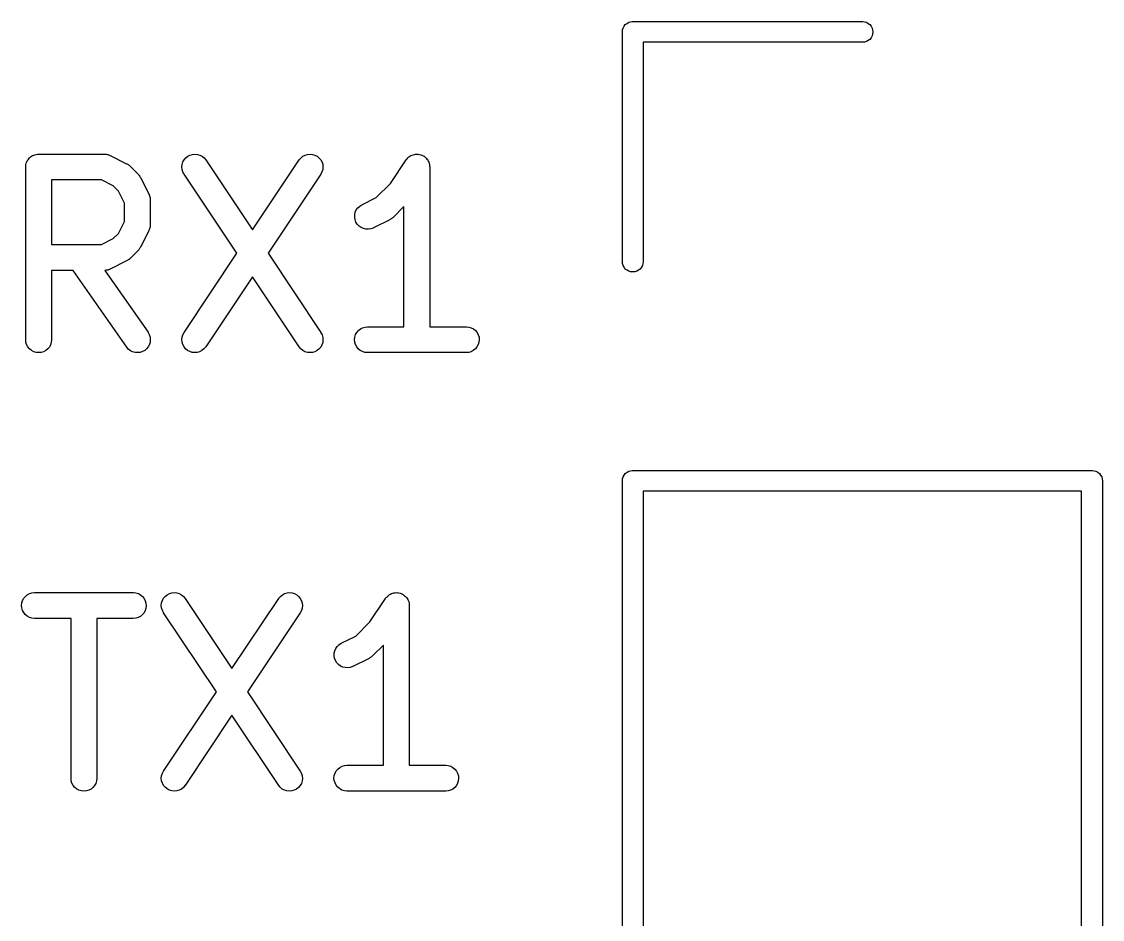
# Model space of a CAD drawing. Extents: x 96 to 150, y -148 to -38.
# Drawn here: x 135.34 to 141.6, y -107.7 to -102.5 of the extents above; entities that cross this region are included whole.
import ezdxf

# ---------------------------------------------------------------- set-up
doc = ezdxf.new("R2010")
doc.units = 0
doc.header["$MEASUREMENT"] = 0
doc.layers.add('BLACK', color=7, linetype='CONTINUOUS')

msp = doc.modelspace()

# ---------------------------------------------------------------- linework, layer by layer
at = {"layer": 'BLACK', "linetype": 'CONTINUOUS'}
for p, q in [((138.828, -102.523), (138.835, -102.513)), ((138.835, -102.513), (138.845, -102.506)), ((138.845, -102.506), (138.855, -102.5)), ((138.855, -102.5), (138.866, -102.497)), ((138.866, -102.497), (138.875, -102.496)), ((138.875, -102.496), (138.875, -102.496)), ((138.875, -102.496), (138.878, -102.496)), ((138.878, -102.496), (138.881, -102.496)), ((138.881, -102.496), (140.211, -102.496)), ((140.211, -102.496), (140.22, -102.497)), ((140.22, -102.497), (140.231, -102.5)), ((140.231, -102.5), (140.241, -102.506)), ((140.241, -102.506), (140.251, -102.513)), ((140.251, -102.513), (140.258, -102.523)), ((138.818, -102.556), (138.819, -102.544)), ((138.818, -102.559), (138.818, -102.556)), ((138.818, -103.889), (138.818, -102.559)), ((138.819, -102.544), (138.822, -102.533)), ((138.822, -102.533), (138.828, -102.523)), ((140.258, -102.523), (140.264, -102.533)), ((140.264, -102.579), (140.258, -102.589)), ((140.264, -102.533), (140.267, -102.544)), ((140.267, -102.568), (140.264, -102.579)), ((140.267, -102.544), (140.268, -102.556)), ((140.268, -102.556), (140.267, -102.568)), ((140.211, -102.616), (138.938, -102.616)), ((138.938, -102.616), (138.938, -103.889)), ((140.22, -102.615), (140.211, -102.616)), ((140.231, -102.612), (140.22, -102.615)), ((140.241, -102.606), (140.231, -102.612)), ((140.251, -102.599), (140.241, -102.606)), ((140.258, -102.589), (140.251, -102.599)), ((135.397, -103.276), (135.403, -103.272)), ((135.403, -103.272), (135.409, -103.269)), ((135.409, -103.269), (135.409, -103.269)), ((135.409, -103.269), (135.41, -103.269)), ((135.41, -103.269), (135.416, -103.267)), ((135.416, -103.267), (135.423, -103.265)), ((135.423, -103.265), (135.423, -103.265)), ((135.423, -103.265), (135.424, -103.265)), ((135.424, -103.265), (135.431, -103.264)), ((135.431, -103.264), (135.438, -103.263)), ((135.438, -103.263), (135.819, -103.263)), ((135.819, -103.263), (135.82, -103.263)), ((135.82, -103.263), (135.822, -103.264)), ((135.822, -103.264), (135.824, -103.264)), ((135.824, -103.264), (135.829, -103.264)), ((135.829, -103.264), (135.834, -103.265)), ((135.834, -103.265), (135.836, -103.266)), ((135.836, -103.266), (135.839, -103.266)), ((135.839, -103.266), (135.843, -103.268)), ((135.843, -103.268), (135.848, -103.269)), ((135.848, -103.269), (135.85, -103.271)), ((135.85, -103.271), (135.852, -103.271)), ((135.852, -103.271), (135.947, -103.319)), ((136.301, -103.276), (136.314, -103.269)), ((136.314, -103.269), (136.328, -103.265)), ((136.328, -103.265), (136.343, -103.263)), ((136.343, -103.263), (136.357, -103.265)), ((136.357, -103.265), (136.371, -103.269)), ((136.371, -103.269), (136.384, -103.276)), ((136.968, -103.276), (136.981, -103.269)), ((136.981, -103.269), (136.995, -103.265)), ((136.995, -103.265), (137.01, -103.263)), ((137.01, -103.263), (137.024, -103.265)), ((137.024, -103.265), (137.038, -103.269)), ((137.038, -103.269), (137.051, -103.276)), ((137.587, -103.276), (137.594, -103.272)), ((137.594, -103.272), (137.6, -103.269)), ((137.6, -103.269), (137.607, -103.267)), ((137.6, -103.269), (137.6, -103.269)), ((137.6, -103.269), (137.6, -103.269)), ((137.607, -103.267), (137.614, -103.265)), ((137.614, -103.265), (137.621, -103.264)), ((137.614, -103.265), (137.614, -103.265)), ((137.614, -103.265), (137.614, -103.265)), ((137.621, -103.264), (137.629, -103.263)), ((137.629, -103.263), (137.629, -103.263)), ((137.629, -103.263), (137.636, -103.264)), ((137.629, -103.263), (137.629, -103.263)), ((137.636, -103.264), (137.643, -103.265)), ((137.643, -103.265), (137.643, -103.265)), ((137.643, -103.265), (137.643, -103.265)), ((137.643, -103.265), (137.651, -103.267)), ((137.651, -103.267), (137.657, -103.269)), ((137.657, -103.269), (137.657, -103.269)), ((137.657, -103.269), (137.657, -103.269)), ((137.657, -103.269), (137.664, -103.273)), ((137.664, -103.273), (137.67, -103.276)), ((135.363, -103.337), (135.364, -103.33)), ((135.364, -103.323), (135.366, -103.316)), ((135.364, -103.33), (135.364, -103.323)), ((135.364, -103.323), (135.364, -103.323)), ((135.364, -103.323), (135.364, -103.323)), ((135.366, -103.316), (135.369, -103.309)), ((135.369, -103.309), (135.372, -103.303)), ((135.369, -103.309), (135.369, -103.309)), ((135.369, -103.309), (135.369, -103.309)), ((135.372, -103.303), (135.376, -103.296)), ((135.376, -103.296), (135.38, -103.291)), ((135.376, -103.296), (135.376, -103.296)), ((135.376, -103.296), (135.376, -103.296)), ((135.38, -103.291), (135.385, -103.285)), ((135.385, -103.285), (135.391, -103.28)), ((135.385, -103.285), (135.385, -103.285)), ((135.385, -103.285), (135.385, -103.285)), ((135.391, -103.28), (135.396, -103.276)), ((135.396, -103.276), (135.396, -103.276)), ((135.396, -103.276), (135.397, -103.276)), ((135.947, -103.319), (135.948, -103.319)), ((135.948, -103.319), (135.952, -103.322)), ((135.952, -103.322), (135.956, -103.324)), ((135.956, -103.324), (135.958, -103.326)), ((135.958, -103.326), (135.961, -103.327)), ((135.961, -103.327), (135.964, -103.33)), ((135.964, -103.33), (135.967, -103.333)), ((135.967, -103.333), (136.015, -103.381)), ((136.267, -103.337), (136.269, -103.323)), ((136.269, -103.323), (136.273, -103.309)), ((136.273, -103.309), (136.281, -103.296)), ((136.281, -103.296), (136.29, -103.285)), ((136.29, -103.285), (136.301, -103.276)), ((136.384, -103.276), (136.396, -103.285)), ((136.396, -103.285), (136.405, -103.297)), ((136.405, -103.297), (136.676, -103.703)), ((136.676, -103.703), (136.947, -103.297)), ((136.947, -103.296), (136.957, -103.285)), ((136.947, -103.297), (136.947, -103.296)), ((136.957, -103.285), (136.968, -103.276)), ((137.051, -103.276), (137.062, -103.286)), ((137.062, -103.286), (137.072, -103.297)), ((137.072, -103.297), (137.079, -103.31)), ((137.079, -103.31), (137.083, -103.324)), ((137.083, -103.324), (137.084, -103.338)), ((137.475, -103.433), (137.566, -103.297)), ((137.566, -103.296), (137.571, -103.29)), ((137.566, -103.297), (137.566, -103.296)), ((137.566, -103.296), (137.566, -103.296)), ((137.566, -103.296), (137.566, -103.296)), ((137.566, -103.296), (137.566, -103.296)), ((137.571, -103.29), (137.576, -103.285)), ((137.576, -103.285), (137.582, -103.28)), ((137.576, -103.285), (137.576, -103.285)), ((137.576, -103.285), (137.576, -103.285)), ((137.582, -103.28), (137.587, -103.276)), ((137.587, -103.276), (137.587, -103.276)), ((137.587, -103.276), (137.587, -103.276)), ((137.67, -103.276), (137.67, -103.276)), ((137.67, -103.276), (137.67, -103.276)), ((137.67, -103.276), (137.676, -103.281)), ((137.676, -103.281), (137.681, -103.286)), ((137.681, -103.286), (137.681, -103.286)), ((137.681, -103.286), (137.681, -103.286)), ((137.681, -103.286), (137.686, -103.292)), ((137.686, -103.292), (137.691, -103.297)), ((137.691, -103.297), (137.691, -103.297)), ((137.691, -103.297), (137.691, -103.297)), ((137.691, -103.297), (137.694, -103.304)), ((137.694, -103.304), (137.698, -103.31)), ((137.698, -103.31), (137.698, -103.31)), ((137.698, -103.31), (137.698, -103.31)), ((137.698, -103.31), (137.7, -103.317)), ((137.7, -103.317), (137.702, -103.324)), ((137.702, -103.324), (137.702, -103.324)), ((137.702, -103.324), (137.702, -103.324)), ((137.702, -103.324), (137.702, -103.331)), ((137.702, -103.331), (137.703, -103.338)), ((135.363, -103.338), (135.363, -103.337)), ((135.363, -104.338), (135.363, -103.338)), ((135.363, -103.338), (135.363, -103.338)), ((135.363, -103.338), (135.363, -103.338)), ((135.363, -103.338), (135.363, -103.338)), ((136.015, -103.381), (136.015, -103.381)), ((136.015, -103.381), (136.018, -103.385)), ((136.018, -103.385), (136.021, -103.388)), ((136.021, -103.388), (136.022, -103.39)), ((136.022, -103.39), (136.024, -103.393)), ((136.024, -103.393), (136.026, -103.397)), ((136.026, -103.397), (136.029, -103.4)), ((136.269, -103.352), (136.267, -103.337)), ((136.273, -103.366), (136.269, -103.352)), ((136.279, -103.379), (136.273, -103.366)), ((136.28, -103.38), (136.279, -103.379)), ((136.586, -103.838), (136.28, -103.38)), ((137.072, -103.38), (136.766, -103.838)), ((137.078, -103.367), (137.072, -103.38)), ((137.083, -103.353), (137.078, -103.367)), ((137.084, -103.338), (137.083, -103.353)), ((137.703, -103.338), (137.703, -104.263)), ((135.513, -103.413), (135.513, -103.787)), ((135.801, -103.413), (135.513, -103.413)), ((135.869, -103.448), (135.801, -103.413)), ((135.9, -103.478), (135.869, -103.448)), ((136.029, -103.4), (136.076, -103.495)), ((137.393, -103.515), (137.475, -103.433)), ((135.934, -103.547), (135.9, -103.478)), ((136.076, -103.495), (136.077, -103.496)), ((136.077, -103.496), (136.077, -103.498)), ((136.077, -103.498), (136.078, -103.5)), ((136.078, -103.5), (136.08, -103.505)), ((136.08, -103.505), (136.082, -103.51)), ((136.082, -103.51), (136.082, -103.512)), ((136.082, -103.512), (136.083, -103.514)), ((136.083, -103.514), (136.083, -103.519)), ((136.083, -103.519), (136.084, -103.524)), ((137.309, -103.557), (137.393, -103.515)), ((135.934, -103.654), (135.934, -103.547)), ((136.084, -103.524), (136.084, -103.527)), ((136.084, -103.527), (136.084, -103.529)), ((136.084, -103.529), (136.084, -103.672)), ((137.277, -103.587), (137.286, -103.575)), ((137.286, -103.575), (137.297, -103.565)), ((137.297, -103.565), (137.309, -103.557)), ((137.553, -103.567), (137.491, -103.63)), ((137.553, -104.263), (137.553, -103.567)), ((137.268, -103.614), (137.271, -103.6)), ((137.268, -103.629), (137.268, -103.614)), ((137.27, -103.643), (137.268, -103.629)), ((137.275, -103.657), (137.27, -103.643)), ((137.271, -103.6), (137.277, -103.587)), ((137.471, -103.644), (137.376, -103.691)), ((137.475, -103.641), (137.471, -103.644)), ((137.479, -103.639), (137.475, -103.641)), ((137.481, -103.637), (137.479, -103.639)), ((137.484, -103.636), (137.481, -103.637)), ((137.487, -103.633), (137.484, -103.636)), ((137.49, -103.63), (137.487, -103.633)), ((137.491, -103.63), (137.49, -103.63)), ((135.9, -103.723), (135.934, -103.654)), ((136.076, -103.705), (136.029, -103.8)), ((136.077, -103.703), (136.076, -103.705)), ((136.078, -103.701), (136.077, -103.703)), ((136.08, -103.696), (136.078, -103.701)), ((136.081, -103.692), (136.08, -103.696)), ((136.082, -103.689), (136.081, -103.692)), ((136.083, -103.687), (136.082, -103.689)), ((136.084, -103.677), (136.083, -103.682)), ((136.083, -103.682), (136.083, -103.687)), ((136.084, -103.672), (136.084, -103.673)), ((136.084, -103.673), (136.084, -103.675)), ((136.084, -103.675), (136.084, -103.677)), ((137.283, -103.67), (137.275, -103.657)), ((137.293, -103.68), (137.283, -103.67)), ((137.305, -103.689), (137.293, -103.68)), ((137.318, -103.695), (137.305, -103.689)), ((137.332, -103.698), (137.318, -103.695)), ((137.347, -103.699), (137.332, -103.698)), ((137.361, -103.697), (137.347, -103.699)), ((137.375, -103.692), (137.361, -103.697)), ((137.376, -103.691), (137.375, -103.692)), ((135.801, -103.787), (135.869, -103.753)), ((135.869, -103.753), (135.9, -103.723)), ((135.513, -103.787), (135.801, -103.787)), ((136.015, -103.82), (135.967, -103.868)), ((136.017, -103.817), (136.015, -103.82)), ((136.02, -103.814), (136.017, -103.817)), ((136.022, -103.811), (136.02, -103.814)), ((136.024, -103.809), (136.022, -103.811)), ((136.026, -103.805), (136.024, -103.809)), ((136.028, -103.801), (136.026, -103.805)), ((136.029, -103.8), (136.028, -103.801)), ((135.947, -103.882), (135.852, -103.929)), ((135.951, -103.879), (135.947, -103.882)), ((135.955, -103.877), (135.951, -103.879)), ((135.957, -103.876), (135.955, -103.877)), ((135.96, -103.874), (135.957, -103.876)), ((135.963, -103.871), (135.96, -103.874)), ((135.966, -103.868), (135.963, -103.871)), ((135.967, -103.868), (135.966, -103.868)), ((136.28, -104.297), (136.586, -103.838)), ((136.766, -103.838), (137.072, -104.297)), ((138.819, -103.898), (138.818, -103.889)), ((138.822, -103.909), (138.819, -103.898)), ((138.937, -103.898), (138.934, -103.909)), ((138.938, -103.889), (138.937, -103.898)), ((135.637, -103.937), (135.513, -103.937)), ((135.513, -103.937), (135.513, -104.338)), ((135.948, -104.381), (135.637, -103.937)), ((135.821, -103.937), (135.82, -103.937)), ((135.82, -103.937), (136.071, -104.295)), ((135.823, -103.937), (135.821, -103.937)), ((135.828, -103.936), (135.823, -103.937)), ((135.833, -103.936), (135.828, -103.936)), ((135.835, -103.935), (135.833, -103.936)), ((135.838, -103.935), (135.835, -103.935)), ((135.842, -103.933), (135.838, -103.935)), ((135.847, -103.932), (135.842, -103.933)), ((135.849, -103.93), (135.847, -103.932)), ((135.851, -103.93), (135.849, -103.93)), ((135.852, -103.929), (135.851, -103.93)), ((138.828, -103.919), (138.822, -103.909)), ((138.835, -103.929), (138.828, -103.919)), ((138.845, -103.936), (138.835, -103.929)), ((138.855, -103.942), (138.845, -103.936)), ((138.866, -103.945), (138.855, -103.942)), ((138.878, -103.946), (138.866, -103.945)), ((138.89, -103.945), (138.878, -103.946)), ((138.901, -103.942), (138.89, -103.945)), ((138.911, -103.936), (138.901, -103.942)), ((138.921, -103.929), (138.911, -103.936)), ((138.928, -103.919), (138.921, -103.929)), ((138.934, -103.909), (138.928, -103.919)), ((136.676, -103.974), (136.405, -104.38)), ((136.947, -104.38), (136.676, -103.974)), ((137.301, -104.276), (137.314, -104.269)), ((137.314, -104.269), (137.328, -104.265)), ((137.328, -104.265), (137.342, -104.263)), ((137.342, -104.263), (137.553, -104.263)), ((137.703, -104.263), (137.914, -104.263)), ((137.914, -104.263), (137.915, -104.263)), ((137.915, -104.263), (137.929, -104.265)), ((137.929, -104.265), (137.943, -104.269)), ((137.943, -104.269), (137.956, -104.276)), ((136.071, -104.295), (136.071, -104.296)), ((136.071, -104.296), (136.078, -104.309)), ((136.078, -104.309), (136.083, -104.323)), ((136.083, -104.323), (136.084, -104.338)), ((136.267, -104.338), (136.269, -104.324)), ((136.269, -104.324), (136.273, -104.31)), ((136.273, -104.31), (136.28, -104.297)), ((137.072, -104.297), (137.072, -104.298)), ((137.072, -104.298), (137.079, -104.311)), ((137.079, -104.311), (137.083, -104.325)), ((137.083, -104.325), (137.084, -104.339)), ((137.267, -104.338), (137.269, -104.323)), ((137.269, -104.323), (137.273, -104.309)), ((137.273, -104.309), (137.28, -104.296)), ((137.28, -104.296), (137.29, -104.285)), ((137.29, -104.285), (137.301, -104.276)), ((137.956, -104.276), (137.967, -104.286)), ((137.967, -104.286), (137.977, -104.297)), ((137.977, -104.297), (137.983, -104.31)), ((137.983, -104.31), (137.988, -104.324)), ((137.988, -104.324), (137.989, -104.339)), ((135.364, -104.353), (135.363, -104.338)), ((135.368, -104.367), (135.364, -104.353)), ((135.375, -104.38), (135.368, -104.367)), ((135.384, -104.391), (135.375, -104.38)), ((135.396, -104.401), (135.384, -104.391)), ((135.49, -104.392), (135.479, -104.401)), ((135.5, -104.381), (135.49, -104.392)), ((135.507, -104.368), (135.5, -104.381)), ((135.511, -104.354), (135.507, -104.368)), ((135.513, -104.339), (135.511, -104.354)), ((135.513, -104.338), (135.513, -104.339)), ((135.957, -104.393), (135.948, -104.381)), ((135.969, -104.402), (135.957, -104.393)), ((136.052, -104.4), (136.039, -104.407)), ((136.063, -104.391), (136.052, -104.4)), ((136.072, -104.379), (136.063, -104.391)), ((136.079, -104.366), (136.072, -104.379)), ((136.083, -104.352), (136.079, -104.366)), ((136.084, -104.338), (136.083, -104.352)), ((136.269, -104.353), (136.267, -104.338)), ((136.273, -104.367), (136.269, -104.353)), ((136.28, -104.38), (136.273, -104.367)), ((136.289, -104.391), (136.28, -104.38)), ((136.3, -104.4), (136.289, -104.391)), ((136.313, -104.407), (136.3, -104.4)), ((136.395, -104.392), (136.383, -104.401)), ((136.404, -104.381), (136.395, -104.392)), ((136.405, -104.38), (136.404, -104.381)), ((136.956, -104.391), (136.947, -104.38)), ((136.967, -104.401), (136.956, -104.391)), ((137.062, -104.392), (137.05, -104.401)), ((137.071, -104.381), (137.062, -104.392)), ((137.078, -104.368), (137.071, -104.381)), ((137.083, -104.354), (137.078, -104.368)), ((137.084, -104.339), (137.083, -104.354)), ((137.269, -104.352), (137.267, -104.338)), ((137.273, -104.366), (137.269, -104.352)), ((137.28, -104.379), (137.273, -104.366)), ((137.289, -104.391), (137.28, -104.379)), ((137.3, -104.4), (137.289, -104.391)), ((137.313, -104.407), (137.3, -104.4)), ((137.967, -104.392), (137.955, -104.401)), ((137.976, -104.38), (137.967, -104.392)), ((137.983, -104.367), (137.976, -104.38)), ((137.987, -104.353), (137.983, -104.367)), ((137.989, -104.339), (137.987, -104.353)), ((135.409, -104.408), (135.396, -104.401)), ((135.423, -104.412), (135.409, -104.408)), ((135.437, -104.413), (135.423, -104.412)), ((135.452, -104.412), (135.437, -104.413)), ((135.466, -104.408), (135.452, -104.412)), ((135.479, -104.401), (135.466, -104.408)), ((135.982, -104.408), (135.969, -104.402)), ((135.996, -104.412), (135.982, -104.408)), ((136.01, -104.413), (135.996, -104.412)), ((136.025, -104.412), (136.01, -104.413)), ((136.039, -104.407), (136.025, -104.412)), ((136.327, -104.412), (136.313, -104.407)), ((136.342, -104.413), (136.327, -104.412)), ((136.356, -104.412), (136.342, -104.413)), ((136.37, -104.408), (136.356, -104.412)), ((136.383, -104.401), (136.37, -104.408)), ((136.98, -104.408), (136.967, -104.401)), ((136.994, -104.412), (136.98, -104.408)), ((137.009, -104.413), (136.994, -104.412)), ((137.023, -104.412), (137.009, -104.413)), ((137.037, -104.408), (137.023, -104.412)), ((137.05, -104.401), (137.037, -104.408)), ((137.327, -104.412), (137.313, -104.407)), ((137.341, -104.413), (137.327, -104.412)), ((137.342, -104.413), (137.341, -104.413)), ((137.914, -104.413), (137.342, -104.413)), ((137.928, -104.412), (137.914, -104.413)), ((137.942, -104.408), (137.928, -104.412)), ((137.955, -104.401), (137.942, -104.408)), ((138.818, -105.156), (138.819, -105.144)), ((138.819, -105.144), (138.822, -105.133)), ((138.822, -105.133), (138.828, -105.123)), ((138.828, -105.123), (138.835, -105.113)), ((138.835, -105.113), (138.845, -105.106)), ((138.845, -105.106), (138.855, -105.1)), ((138.855, -105.1), (138.866, -105.097)), ((138.866, -105.097), (138.875, -105.096)), ((138.875, -105.096), (138.878, -105.096)), ((138.878, -105.096), (138.881, -105.096)), ((138.881, -105.096), (141.535, -105.096)), ((141.535, -105.096), (141.538, -105.096)), ((141.538, -105.096), (141.541, -105.096)), ((141.541, -105.096), (141.541, -105.096)), ((141.541, -105.096), (141.55, -105.097)), ((141.55, -105.097), (141.561, -105.1)), ((141.561, -105.1), (141.571, -105.106)), ((141.571, -105.106), (141.581, -105.113)), ((141.581, -105.113), (141.588, -105.123)), ((141.588, -105.123), (141.594, -105.133)), ((141.594, -105.133), (141.597, -105.144)), ((141.597, -105.144), (141.598, -105.156)), ((138.818, -105.159), (138.818, -105.156)), ((138.818, -112.833), (138.818, -105.159)), ((141.598, -105.156), (141.598, -105.159)), ((141.598, -105.159), (141.598, -112.833)), ((138.938, -105.216), (138.938, -112.776)), ((141.478, -105.216), (138.938, -105.216)), ((141.478, -112.776), (141.478, -105.216)), ((135.345, -105.849), (135.352, -105.836)), ((135.352, -105.836), (135.361, -105.825)), ((135.361, -105.825), (135.372, -105.816)), ((135.372, -105.816), (135.385, -105.809)), ((135.385, -105.809), (135.399, -105.805)), ((135.399, -105.805), (135.414, -105.803)), ((135.414, -105.803), (135.985, -105.803)), ((135.985, -105.803), (135.986, -105.803)), ((135.986, -105.803), (136.001, -105.805)), ((136.001, -105.805), (136.015, -105.809)), ((136.015, -105.809), (136.028, -105.816)), ((136.028, -105.816), (136.039, -105.826)), ((136.039, -105.826), (136.048, -105.837)), ((136.048, -105.837), (136.055, -105.85)), ((136.154, -105.849), (136.161, -105.836)), ((136.161, -105.836), (136.171, -105.825)), ((136.171, -105.825), (136.182, -105.816)), ((136.182, -105.816), (136.195, -105.809)), ((136.195, -105.809), (136.209, -105.805)), ((136.209, -105.805), (136.224, -105.803)), ((136.224, -105.803), (136.238, -105.805)), ((136.238, -105.805), (136.252, -105.809)), ((136.252, -105.809), (136.265, -105.816)), ((136.265, -105.816), (136.277, -105.825)), ((136.277, -105.825), (136.286, -105.837)), ((136.286, -105.837), (136.557, -106.243)), ((136.557, -106.243), (136.828, -105.837)), ((136.828, -105.836), (136.838, -105.825)), ((136.828, -105.837), (136.828, -105.836)), ((136.838, -105.825), (136.849, -105.816)), ((136.849, -105.816), (136.862, -105.809)), ((136.862, -105.809), (136.876, -105.805)), ((136.876, -105.805), (136.891, -105.803)), ((136.891, -105.803), (136.905, -105.805)), ((136.905, -105.805), (136.919, -105.809)), ((136.919, -105.809), (136.932, -105.816)), ((136.932, -105.816), (136.943, -105.826)), ((136.943, -105.826), (136.953, -105.837)), ((136.953, -105.837), (136.959, -105.85)), ((137.356, -105.973), (137.447, -105.837)), ((137.447, -105.836), (137.452, -105.83)), ((137.447, -105.837), (137.447, -105.836)), ((137.447, -105.836), (137.447, -105.836)), ((137.447, -105.836), (137.447, -105.836)), ((137.447, -105.836), (137.447, -105.836)), ((137.452, -105.83), (137.457, -105.825)), ((137.457, -105.825), (137.463, -105.82)), ((137.457, -105.825), (137.457, -105.825)), ((137.457, -105.825), (137.457, -105.825)), ((137.463, -105.82), (137.468, -105.816)), ((137.468, -105.816), (137.475, -105.812)), ((137.468, -105.816), (137.468, -105.816)), ((137.468, -105.816), (137.468, -105.816)), ((137.475, -105.812), (137.481, -105.809)), ((137.481, -105.809), (137.488, -105.807)), ((137.481, -105.809), (137.481, -105.809)), ((137.481, -105.809), (137.481, -105.809)), ((137.488, -105.807), (137.495, -105.805)), ((137.495, -105.805), (137.502, -105.804)), ((137.495, -105.805), (137.495, -105.805)), ((137.495, -105.805), (137.495, -105.805)), ((137.502, -105.804), (137.51, -105.803)), ((137.51, -105.803), (137.51, -105.803)), ((137.51, -105.803), (137.517, -105.804)), ((137.51, -105.803), (137.51, -105.803)), ((137.517, -105.804), (137.524, -105.805)), ((137.524, -105.805), (137.524, -105.805)), ((137.524, -105.805), (137.524, -105.805)), ((137.524, -105.805), (137.532, -105.807)), ((137.532, -105.807), (137.538, -105.809)), ((137.538, -105.809), (137.538, -105.809)), ((137.538, -105.809), (137.538, -105.809)), ((137.538, -105.809), (137.545, -105.813)), ((137.545, -105.813), (137.551, -105.816)), ((137.551, -105.816), (137.551, -105.816)), ((137.551, -105.816), (137.551, -105.816)), ((137.551, -105.816), (137.557, -105.821)), ((137.557, -105.821), (137.562, -105.826)), ((137.562, -105.826), (137.562, -105.826)), ((137.562, -105.826), (137.562, -105.826)), ((137.562, -105.826), (137.567, -105.832)), ((137.567, -105.832), (137.572, -105.837)), ((137.572, -105.837), (137.572, -105.837)), ((137.572, -105.837), (137.572, -105.837)), ((137.572, -105.837), (137.575, -105.844)), ((135.339, -105.878), (135.34, -105.863)), ((135.34, -105.892), (135.339, -105.878)), ((135.34, -105.863), (135.345, -105.849)), ((135.344, -105.906), (135.34, -105.892)), ((136.059, -105.893), (136.054, -105.907)), ((136.055, -105.85), (136.059, -105.864)), ((136.059, -105.864), (136.06, -105.879)), ((136.06, -105.879), (136.059, -105.893)), ((136.148, -105.877), (136.15, -105.863)), ((136.15, -105.892), (136.148, -105.877)), ((136.15, -105.863), (136.154, -105.849)), ((136.154, -105.906), (136.15, -105.892)), ((136.959, -105.85), (136.964, -105.864)), ((136.964, -105.893), (136.959, -105.907)), ((136.964, -105.864), (136.965, -105.878)), ((136.965, -105.878), (136.964, -105.893)), ((137.575, -105.844), (137.578, -105.85)), ((137.578, -105.85), (137.578, -105.85)), ((137.578, -105.85), (137.579, -105.85)), ((137.579, -105.85), (137.581, -105.857)), ((137.581, -105.857), (137.583, -105.864)), ((137.583, -105.864), (137.583, -105.864)), ((137.583, -105.864), (137.583, -105.864)), ((137.583, -105.864), (137.583, -105.871)), ((137.583, -105.871), (137.584, -105.878)), ((137.584, -105.878), (137.584, -106.803)), ((135.351, -105.919), (135.344, -105.906)), ((135.36, -105.931), (135.351, -105.919)), ((135.372, -105.94), (135.36, -105.931)), ((135.384, -105.947), (135.372, -105.94)), ((135.398, -105.952), (135.384, -105.947)), ((135.413, -105.953), (135.398, -105.952)), ((135.414, -105.953), (135.413, -105.953)), ((135.625, -105.953), (135.414, -105.953)), ((135.625, -106.878), (135.625, -105.953)), ((135.985, -105.953), (135.775, -105.953)), ((135.775, -105.953), (135.775, -106.878)), ((136, -105.952), (135.985, -105.953)), ((136.014, -105.948), (136, -105.952)), ((136.027, -105.941), (136.014, -105.948)), ((136.038, -105.932), (136.027, -105.941)), ((136.048, -105.92), (136.038, -105.932)), ((136.054, -105.907), (136.048, -105.92)), ((136.16, -105.919), (136.154, -105.906)), ((136.161, -105.92), (136.16, -105.919)), ((136.467, -106.378), (136.161, -105.92)), ((136.952, -105.92), (136.647, -106.378)), ((136.959, -105.907), (136.952, -105.92)), ((137.274, -106.055), (137.356, -105.973)), ((137.19, -106.097), (137.274, -106.055)), ((137.149, -106.154), (137.152, -106.14)), ((137.152, -106.14), (137.158, -106.127)), ((137.158, -106.127), (137.167, -106.115)), ((137.167, -106.115), (137.177, -106.105)), ((137.177, -106.105), (137.19, -106.097)), ((137.434, -106.107), (137.372, -106.17)), ((137.434, -106.803), (137.434, -106.107)), ((137.149, -106.169), (137.149, -106.154)), ((137.151, -106.183), (137.149, -106.169)), ((137.156, -106.197), (137.151, -106.183)), ((137.164, -106.21), (137.156, -106.197)), ((137.174, -106.22), (137.164, -106.21)), ((137.352, -106.184), (137.257, -106.231)), ((137.356, -106.181), (137.352, -106.184)), ((137.36, -106.179), (137.356, -106.181)), ((137.362, -106.177), (137.36, -106.179)), ((137.365, -106.176), (137.362, -106.177)), ((137.368, -106.173), (137.365, -106.176)), ((137.371, -106.17), (137.368, -106.173)), ((137.372, -106.17), (137.371, -106.17)), ((137.186, -106.229), (137.174, -106.22)), ((137.199, -106.235), (137.186, -106.229)), ((137.213, -106.238), (137.199, -106.235)), ((137.228, -106.239), (137.213, -106.238)), ((137.242, -106.237), (137.228, -106.239)), ((137.256, -106.232), (137.242, -106.237)), ((137.257, -106.231), (137.256, -106.232)), ((136.161, -106.837), (136.467, -106.378)), ((136.647, -106.378), (136.952, -106.837)), ((136.557, -106.514), (136.286, -106.92)), ((136.828, -106.92), (136.557, -106.514)), ((136.154, -106.85), (136.161, -106.837)), ((136.952, -106.837), (136.953, -106.838)), ((136.953, -106.838), (136.96, -106.851)), ((137.154, -106.849), (137.161, -106.836)), ((137.161, -106.836), (137.171, -106.825)), ((137.171, -106.825), (137.182, -106.816)), ((137.182, -106.816), (137.195, -106.809)), ((137.195, -106.809), (137.209, -106.805)), ((137.209, -106.805), (137.223, -106.803)), ((137.223, -106.803), (137.434, -106.803)), ((137.584, -106.803), (137.795, -106.803)), ((137.795, -106.803), (137.796, -106.803)), ((137.796, -106.803), (137.81, -106.805)), ((137.81, -106.805), (137.824, -106.809)), ((137.824, -106.809), (137.837, -106.816)), ((137.837, -106.816), (137.848, -106.826)), ((137.848, -106.826), (137.858, -106.837)), ((137.858, -106.837), (137.864, -106.85)), ((135.626, -106.893), (135.625, -106.878)), ((135.63, -106.907), (135.626, -106.893)), ((135.773, -106.894), (135.769, -106.908)), ((135.775, -106.879), (135.773, -106.894)), ((135.775, -106.878), (135.775, -106.879)), ((136.148, -106.878), (136.15, -106.864)), ((136.15, -106.893), (136.148, -106.878)), ((136.15, -106.864), (136.154, -106.85)), ((136.154, -106.907), (136.15, -106.893)), ((136.963, -106.894), (136.959, -106.908)), ((136.96, -106.851), (136.964, -106.865)), ((136.965, -106.879), (136.963, -106.894)), ((136.964, -106.865), (136.965, -106.879)), ((137.148, -106.878), (137.15, -106.863)), ((137.15, -106.892), (137.148, -106.878)), ((137.15, -106.863), (137.154, -106.849)), ((137.154, -106.906), (137.15, -106.892)), ((137.864, -106.85), (137.869, -106.864)), ((137.868, -106.893), (137.864, -106.907)), ((137.87, -106.879), (137.868, -106.893)), ((137.869, -106.864), (137.87, -106.879)), ((135.637, -106.92), (135.63, -106.907)), ((135.646, -106.931), (135.637, -106.92)), ((135.658, -106.941), (135.646, -106.931)), ((135.671, -106.948), (135.658, -106.941)), ((135.685, -106.952), (135.671, -106.948)), ((135.699, -106.953), (135.685, -106.952)), ((135.714, -106.952), (135.699, -106.953)), ((135.728, -106.948), (135.714, -106.952)), ((135.741, -106.941), (135.728, -106.948)), ((135.752, -106.932), (135.741, -106.941)), ((135.762, -106.921), (135.752, -106.932)), ((135.769, -106.908), (135.762, -106.921)), ((136.161, -106.92), (136.154, -106.907)), ((136.17, -106.931), (136.161, -106.92)), ((136.181, -106.94), (136.17, -106.931)), ((136.194, -106.947), (136.181, -106.94)), ((136.208, -106.952), (136.194, -106.947)), ((136.223, -106.953), (136.208, -106.952)), ((136.237, -106.952), (136.223, -106.953)), ((136.251, -106.948), (136.237, -106.952)), ((136.264, -106.941), (136.251, -106.948)), ((136.276, -106.932), (136.264, -106.941)), ((136.285, -106.921), (136.276, -106.932)), ((136.286, -106.92), (136.285, -106.921)), ((136.837, -106.931), (136.828, -106.92)), ((136.848, -106.941), (136.837, -106.931)), ((136.861, -106.948), (136.848, -106.941)), ((136.875, -106.952), (136.861, -106.948)), ((136.89, -106.953), (136.875, -106.952)), ((136.904, -106.952), (136.89, -106.953)), ((136.918, -106.948), (136.904, -106.952)), ((136.931, -106.941), (136.918, -106.948)), ((136.943, -106.932), (136.931, -106.941)), ((136.952, -106.921), (136.943, -106.932)), ((136.959, -106.908), (136.952, -106.921)), ((137.161, -106.919), (137.154, -106.906)), ((137.17, -106.931), (137.161, -106.919)), ((137.181, -106.94), (137.17, -106.931)), ((137.194, -106.947), (137.181, -106.94)), ((137.208, -106.952), (137.194, -106.947)), ((137.222, -106.953), (137.208, -106.952)), ((137.223, -106.953), (137.222, -106.953)), ((137.795, -106.953), (137.223, -106.953)), ((137.809, -106.952), (137.795, -106.953)), ((137.823, -106.948), (137.809, -106.952)), ((137.836, -106.941), (137.823, -106.948)), ((137.848, -106.932), (137.836, -106.941)), ((137.857, -106.92), (137.848, -106.932)), ((137.864, -106.907), (137.857, -106.92))]:
    msp.add_line(p, q, dxfattribs=at)

doc.saveas('drawing.dxf')
